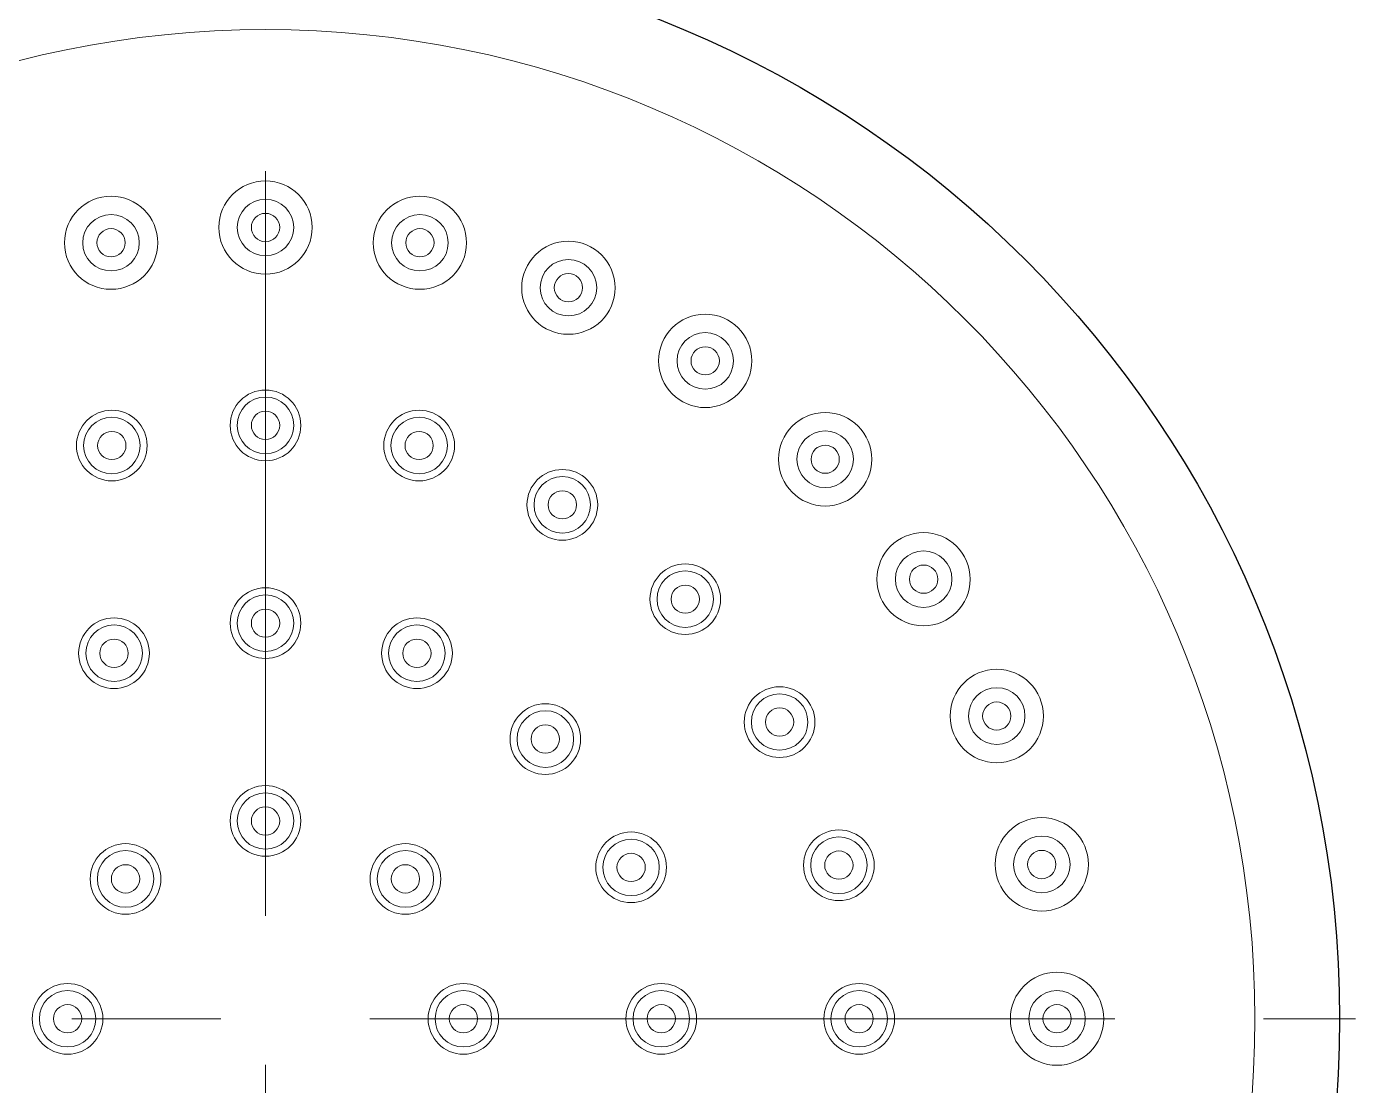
# Model space of a CAD drawing. Header units: millimetres. Extents: x 1252 to 32871, y -943 to 12244.
# Drawn here: x 22423 to 22479.6, y 7380.3 to 7425.5 of the extents above; entities that cross this region are included whole.
import ezdxf

# ---------------------------------------------------------------- set-up
doc = ezdxf.new("R2010")
doc.units = ezdxf.units.MM
doc.header["$MEASUREMENT"] = 0
doc.linetypes.add('CENTER', pattern=[50.8, 31.75, -6.35, 6.35, -6.35])
for name, color, linetype, lineweight in [('BENDA', 7, 'Continuous', 30), ('BIDANG', 7, 'Continuous', 13), ('CENTER', 9, 'CENTER', 0)]:
    doc.layers.add(name, color=color, linetype=linetype, lineweight=lineweight)

msp = doc.modelspace()

# ---------------------------------------------------------------- linework, layer by layer
at = {"layer": 'BENDA'}
msp.add_open_spline([(22478.965, 7383.179), (22478.965, 7408.472), (22458.466, 7428.971), (22433.179, 7428.971), (22407.891, 7428.971), (22387.386, 7408.472), (22387.386, 7383.179), (22387.386, 7357.898), (22407.891, 7337.399), (22433.179, 7337.399), (22458.466, 7337.399), (22478.965, 7357.898), (22478.965, 7383.179), (22478.965, 7383.179), (22478.965, 7383.179), (22478.965, 7383.179)], degree=3, knots=[0, 0, 0, 0, 1, 1, 1, 2, 2, 2, 3, 3, 3, 4, 4, 4, 5, 5, 5, 5], dxfattribs=at)
at = {"layer": 'BIDANG'}
for points in [[(22475.353, 7383.179), (22475.353, 7406.48), (22456.473, 7425.359), (22433.179, 7425.359), (22409.884, 7425.359), (22391.004, 7406.48), (22391.004, 7383.179), (22391.004, 7359.89), (22409.884, 7341.01), (22433.179, 7341.01), (22456.473, 7341.01), (22475.353, 7359.89), (22475.353, 7383.179), (22475.353, 7383.179), (22475.353, 7383.179), (22475.353, 7383.179)], [(22435.165, 7416.928), (22435.165, 7418.024), (22434.274, 7418.908), (22433.179, 7418.908), (22432.083, 7418.908), (22431.192, 7418.024), (22431.192, 7416.928), (22431.192, 7415.82), (22432.083, 7414.936), (22433.179, 7414.936), (22434.274, 7414.936), (22435.165, 7415.82), (22435.165, 7416.928), (22435.165, 7416.928), (22435.165, 7416.928), (22435.165, 7416.928)], [(22428.583, 7416.268), (22428.583, 7417.377), (22427.693, 7418.261), (22426.597, 7418.261), (22425.501, 7418.261), (22424.61, 7417.377), (22424.61, 7416.268), (22424.61, 7415.172), (22425.501, 7414.288), (22426.597, 7414.288), (22427.693, 7414.288), (22428.583, 7415.172), (22428.583, 7416.268), (22428.583, 7416.268), (22428.583, 7416.268), (22428.583, 7416.268)], [(22434.38, 7416.928), (22434.38, 7417.588), (22433.845, 7418.124), (22433.179, 7418.124), (22432.512, 7418.124), (22431.971, 7417.588), (22431.971, 7416.928), (22431.971, 7416.256), (22432.512, 7415.72), (22433.179, 7415.72), (22433.845, 7415.72), (22434.38, 7416.256), (22434.38, 7416.928), (22434.38, 7416.928), (22434.38, 7416.928), (22434.38, 7416.928)], [(22441.747, 7416.268), (22441.747, 7417.377), (22440.856, 7418.261), (22439.76, 7418.261), (22438.664, 7418.261), (22437.774, 7417.377), (22437.774, 7416.268), (22437.774, 7415.172), (22438.664, 7414.288), (22439.76, 7414.288), (22440.856, 7414.288), (22441.747, 7415.172), (22441.747, 7416.268), (22441.747, 7416.268), (22441.747, 7416.268), (22441.747, 7416.268)], [(22427.799, 7416.268), (22427.799, 7416.941), (22427.263, 7417.476), (22426.597, 7417.476), (22425.93, 7417.476), (22425.389, 7416.941), (22425.389, 7416.268), (22425.389, 7415.608), (22425.93, 7415.073), (22426.597, 7415.073), (22427.263, 7415.073), (22427.799, 7415.608), (22427.799, 7416.268), (22427.799, 7416.268), (22427.799, 7416.268), (22427.799, 7416.268)], [(22433.783, 7416.928), (22433.783, 7417.252), (22433.509, 7417.526), (22433.179, 7417.526), (22432.842, 7417.526), (22432.575, 7417.252), (22432.575, 7416.928), (22432.575, 7416.592), (22432.842, 7416.318), (22433.179, 7416.318), (22433.509, 7416.318), (22433.783, 7416.592), (22433.783, 7416.928), (22433.783, 7416.928), (22433.783, 7416.928), (22433.783, 7416.928)], [(22440.968, 7416.268), (22440.968, 7416.941), (22440.427, 7417.476), (22439.76, 7417.476), (22439.094, 7417.476), (22438.552, 7416.941), (22438.552, 7416.268), (22438.552, 7415.608), (22439.094, 7415.073), (22439.76, 7415.073), (22440.427, 7415.073), (22440.968, 7415.608), (22440.968, 7416.268), (22440.968, 7416.268), (22440.968, 7416.268), (22440.968, 7416.268)], [(22427.201, 7416.268), (22427.201, 7416.604), (22426.927, 7416.878), (22426.597, 7416.878), (22426.261, 7416.878), (22425.993, 7416.604), (22425.993, 7416.268), (22425.993, 7415.944), (22426.261, 7415.67), (22426.597, 7415.67), (22426.927, 7415.67), (22427.201, 7415.944), (22427.201, 7416.268), (22427.201, 7416.268), (22427.201, 7416.268), (22427.201, 7416.268)], [(22440.364, 7416.268), (22440.364, 7416.604), (22440.09, 7416.878), (22439.76, 7416.878), (22439.43, 7416.878), (22439.156, 7416.604), (22439.156, 7416.268), (22439.156, 7415.944), (22439.43, 7415.67), (22439.76, 7415.67), (22440.09, 7415.67), (22440.364, 7415.944), (22440.364, 7416.268), (22440.364, 7416.268), (22440.364, 7416.268), (22440.364, 7416.268)], [(22448.079, 7414.35), (22448.079, 7415.446), (22447.189, 7416.343), (22446.087, 7416.343), (22444.991, 7416.343), (22444.1, 7415.446), (22444.1, 7414.35), (22444.1, 7413.254), (22444.991, 7412.37), (22446.087, 7412.37), (22447.189, 7412.37), (22448.079, 7413.254), (22448.079, 7414.35), (22448.079, 7414.35), (22448.079, 7414.35), (22448.079, 7414.35)], [(22447.295, 7414.35), (22447.295, 7415.023), (22446.753, 7415.558), (22446.087, 7415.558), (22445.427, 7415.558), (22444.885, 7415.023), (22444.885, 7414.35), (22444.885, 7413.69), (22445.427, 7413.155), (22446.087, 7413.155), (22446.753, 7413.155), (22447.295, 7413.69), (22447.295, 7414.35), (22447.295, 7414.35), (22447.295, 7414.35), (22447.295, 7414.35)], [(22446.691, 7414.35), (22446.691, 7414.687), (22446.423, 7414.961), (22446.087, 7414.961), (22445.757, 7414.961), (22445.489, 7414.687), (22445.489, 7414.35), (22445.489, 7414.027), (22445.757, 7413.753), (22446.087, 7413.753), (22446.423, 7413.753), (22446.691, 7414.027), (22446.691, 7414.35), (22446.691, 7414.35), (22446.691, 7414.35), (22446.691, 7414.35)], [(22453.908, 7411.237), (22453.908, 7412.333), (22453.024, 7413.23), (22451.921, 7413.23), (22450.825, 7413.23), (22449.935, 7412.333), (22449.935, 7411.237), (22449.935, 7410.141), (22450.825, 7409.244), (22451.921, 7409.244), (22453.024, 7409.244), (22453.908, 7410.141), (22453.908, 7411.237), (22453.908, 7411.237), (22453.908, 7411.237), (22453.908, 7411.237)], [(22453.129, 7411.237), (22453.129, 7411.897), (22452.588, 7412.445), (22451.921, 7412.445), (22451.255, 7412.445), (22450.72, 7411.897), (22450.72, 7411.237), (22450.72, 7410.564), (22451.255, 7410.029), (22451.921, 7410.029), (22452.588, 7410.029), (22453.129, 7410.564), (22453.129, 7411.237), (22453.129, 7411.237), (22453.129, 7411.237), (22453.129, 7411.237)], [(22452.525, 7411.237), (22452.525, 7411.573), (22452.258, 7411.835), (22451.921, 7411.835), (22451.591, 7411.835), (22451.317, 7411.573), (22451.317, 7411.237), (22451.317, 7410.901), (22451.591, 7410.639), (22451.921, 7410.639), (22452.258, 7410.639), (22452.525, 7410.901), (22452.525, 7411.237), (22452.525, 7411.237), (22452.525, 7411.237), (22452.525, 7411.237)], [(22434.685, 7408.485), (22434.685, 7409.319), (22434.013, 7409.992), (22433.179, 7409.992), (22432.344, 7409.992), (22431.672, 7409.319), (22431.672, 7408.485), (22431.672, 7407.65), (22432.344, 7406.978), (22433.179, 7406.978), (22434.013, 7406.978), (22434.685, 7407.65), (22434.685, 7408.485), (22434.685, 7408.485), (22434.685, 7408.485), (22434.685, 7408.485)], [(22434.38, 7408.485), (22434.38, 7409.157), (22433.845, 7409.693), (22433.179, 7409.693), (22432.512, 7409.693), (22431.971, 7409.157), (22431.971, 7408.485), (22431.971, 7407.825), (22432.512, 7407.277), (22433.179, 7407.277), (22433.845, 7407.277), (22434.38, 7407.825), (22434.38, 7408.485), (22434.38, 7408.485), (22434.38, 7408.485), (22434.38, 7408.485)], [(22428.135, 7407.625), (22428.135, 7408.46), (22427.462, 7409.132), (22426.628, 7409.132), (22425.8, 7409.132), (22425.121, 7408.46), (22425.121, 7407.625), (22425.121, 7406.791), (22425.8, 7406.118), (22426.628, 7406.118), (22427.462, 7406.118), (22428.135, 7406.791), (22428.135, 7407.625), (22428.135, 7407.625), (22428.135, 7407.625), (22428.135, 7407.625)], [(22433.783, 7408.485), (22433.783, 7408.821), (22433.509, 7409.095), (22433.179, 7409.095), (22432.842, 7409.095), (22432.575, 7408.821), (22432.575, 7408.485), (22432.575, 7408.148), (22432.842, 7407.887), (22433.179, 7407.887), (22433.509, 7407.887), (22433.783, 7408.148), (22433.783, 7408.485), (22433.783, 7408.485), (22433.783, 7408.485), (22433.783, 7408.485)], [(22441.236, 7407.625), (22441.236, 7408.46), (22440.557, 7409.132), (22439.729, 7409.132), (22438.895, 7409.132), (22438.222, 7408.46), (22438.222, 7407.625), (22438.222, 7406.791), (22438.895, 7406.118), (22439.729, 7406.118), (22440.557, 7406.118), (22441.236, 7406.791), (22441.236, 7407.625), (22441.236, 7407.625), (22441.236, 7407.625), (22441.236, 7407.625)], [(22459.026, 7407.04), (22459.026, 7408.136), (22458.136, 7409.033), (22457.034, 7409.033), (22455.938, 7409.033), (22455.047, 7408.136), (22455.047, 7407.04), (22455.047, 7405.944), (22455.938, 7405.047), (22457.034, 7405.047), (22458.136, 7405.047), (22459.026, 7405.944), (22459.026, 7407.04), (22459.026, 7407.04), (22459.026, 7407.04), (22459.026, 7407.04)], [(22427.836, 7407.625), (22427.836, 7408.285), (22427.294, 7408.833), (22426.628, 7408.833), (22425.962, 7408.833), (22425.426, 7408.285), (22425.426, 7407.625), (22425.426, 7406.965), (22425.962, 7406.417), (22426.628, 7406.417), (22427.294, 7406.417), (22427.836, 7406.965), (22427.836, 7407.625), (22427.836, 7407.625), (22427.836, 7407.625), (22427.836, 7407.625)], [(22440.931, 7407.625), (22440.931, 7408.285), (22440.395, 7408.833), (22439.729, 7408.833), (22439.063, 7408.833), (22438.521, 7408.285), (22438.521, 7407.625), (22438.521, 7406.965), (22439.063, 7406.417), (22439.729, 7406.417), (22440.395, 7406.417), (22440.931, 7406.965), (22440.931, 7407.625), (22440.931, 7407.625), (22440.931, 7407.625), (22440.931, 7407.625)], [(22427.232, 7407.625), (22427.232, 7407.962), (22426.964, 7408.223), (22426.628, 7408.223), (22426.298, 7408.223), (22426.024, 7407.962), (22426.024, 7407.625), (22426.024, 7407.289), (22426.298, 7407.028), (22426.628, 7407.028), (22426.964, 7407.028), (22427.232, 7407.289), (22427.232, 7407.625), (22427.232, 7407.625), (22427.232, 7407.625), (22427.232, 7407.625)], [(22440.327, 7407.625), (22440.327, 7407.962), (22440.059, 7408.223), (22439.729, 7408.223), (22439.393, 7408.223), (22439.125, 7407.962), (22439.125, 7407.625), (22439.125, 7407.289), (22439.393, 7407.028), (22439.729, 7407.028), (22440.059, 7407.028), (22440.327, 7407.289), (22440.327, 7407.625), (22440.327, 7407.625), (22440.327, 7407.625), (22440.327, 7407.625)], [(22458.242, 7407.04), (22458.242, 7407.7), (22457.7, 7408.248), (22457.034, 7408.248), (22456.367, 7408.248), (22455.832, 7407.7), (22455.832, 7407.04), (22455.832, 7406.38), (22456.367, 7405.832), (22457.034, 7405.832), (22457.7, 7405.832), (22458.242, 7406.38), (22458.242, 7407.04), (22458.242, 7407.04), (22458.242, 7407.04), (22458.242, 7407.04)], [(22457.638, 7407.04), (22457.638, 7407.376), (22457.37, 7407.638), (22457.034, 7407.638), (22456.704, 7407.638), (22456.436, 7407.376), (22456.436, 7407.04), (22456.436, 7406.704), (22456.704, 7406.442), (22457.034, 7406.442), (22457.37, 7406.442), (22457.638, 7406.704), (22457.638, 7407.04), (22457.638, 7407.04), (22457.638, 7407.04), (22457.638, 7407.04)], [(22447.338, 7405.097), (22447.338, 7405.932), (22446.66, 7406.604), (22445.832, 7406.604), (22444.997, 7406.604), (22444.325, 7405.932), (22444.325, 7405.097), (22444.325, 7404.263), (22444.997, 7403.59), (22445.832, 7403.59), (22446.66, 7403.59), (22447.338, 7404.263), (22447.338, 7405.097), (22447.338, 7405.097), (22447.338, 7405.097), (22447.338, 7405.097)], [(22447.033, 7405.097), (22447.033, 7405.757), (22446.498, 7406.305), (22445.832, 7406.305), (22445.165, 7406.305), (22444.624, 7405.757), (22444.624, 7405.097), (22444.624, 7404.437), (22445.165, 7403.889), (22445.832, 7403.889), (22446.498, 7403.889), (22447.033, 7404.437), (22447.033, 7405.097), (22447.033, 7405.097), (22447.033, 7405.097), (22447.033, 7405.097)], [(22446.436, 7405.097), (22446.436, 7405.433), (22446.162, 7405.695), (22445.832, 7405.695), (22445.495, 7405.695), (22445.228, 7405.433), (22445.228, 7405.097), (22445.228, 7404.761), (22445.495, 7404.499), (22445.832, 7404.499), (22446.162, 7404.499), (22446.436, 7404.761), (22446.436, 7405.097), (22446.436, 7405.097), (22446.436, 7405.097), (22446.436, 7405.097)], [(22463.217, 7401.922), (22463.217, 7403.03), (22462.326, 7403.914), (22461.231, 7403.914), (22460.135, 7403.914), (22459.244, 7403.03), (22459.244, 7401.922), (22459.244, 7400.826), (22460.135, 7399.941), (22461.231, 7399.941), (22462.326, 7399.941), (22463.217, 7400.826), (22463.217, 7401.922), (22463.217, 7401.922), (22463.217, 7401.922), (22463.217, 7401.922)], [(22462.439, 7401.922), (22462.439, 7402.594), (22461.897, 7403.13), (22461.231, 7403.13), (22460.564, 7403.13), (22460.029, 7402.594), (22460.029, 7401.922), (22460.029, 7401.261), (22460.564, 7400.726), (22461.231, 7400.726), (22461.897, 7400.726), (22462.439, 7401.261), (22462.439, 7401.922), (22462.439, 7401.922), (22462.439, 7401.922), (22462.439, 7401.922)], [(22452.575, 7401.075), (22452.575, 7401.909), (22451.903, 7402.582), (22451.068, 7402.582), (22450.24, 7402.582), (22449.568, 7401.909), (22449.568, 7401.075), (22449.568, 7400.24), (22450.24, 7399.568), (22451.068, 7399.568), (22451.903, 7399.568), (22452.575, 7400.24), (22452.575, 7401.075), (22452.575, 7401.075), (22452.575, 7401.075), (22452.575, 7401.075)], [(22452.276, 7401.075), (22452.276, 7401.747), (22451.735, 7402.283), (22451.068, 7402.283), (22450.408, 7402.283), (22449.867, 7401.747), (22449.867, 7401.075), (22449.867, 7400.415), (22450.408, 7399.867), (22451.068, 7399.867), (22451.735, 7399.867), (22452.276, 7400.415), (22452.276, 7401.075), (22452.276, 7401.075), (22452.276, 7401.075), (22452.276, 7401.075)], [(22461.835, 7401.922), (22461.835, 7402.258), (22461.567, 7402.532), (22461.231, 7402.532), (22460.901, 7402.532), (22460.627, 7402.258), (22460.627, 7401.922), (22460.627, 7401.598), (22460.901, 7401.324), (22461.231, 7401.324), (22461.567, 7401.324), (22461.835, 7401.598), (22461.835, 7401.922), (22461.835, 7401.922), (22461.835, 7401.922), (22461.835, 7401.922)], [(22434.685, 7400.053), (22434.685, 7400.888), (22434.013, 7401.56), (22433.179, 7401.56), (22432.344, 7401.56), (22431.672, 7400.888), (22431.672, 7400.053), (22431.672, 7399.219), (22432.344, 7398.547), (22433.179, 7398.547), (22434.013, 7398.547), (22434.685, 7399.219), (22434.685, 7400.053), (22434.685, 7400.053), (22434.685, 7400.053), (22434.685, 7400.053)], [(22451.672, 7401.075), (22451.672, 7401.411), (22451.405, 7401.672), (22451.068, 7401.672), (22450.738, 7401.672), (22450.471, 7401.411), (22450.471, 7401.075), (22450.471, 7400.738), (22450.738, 7400.477), (22451.068, 7400.477), (22451.405, 7400.477), (22451.672, 7400.738), (22451.672, 7401.075), (22451.672, 7401.075), (22451.672, 7401.075), (22451.672, 7401.075)], [(22434.38, 7400.053), (22434.38, 7400.714), (22433.845, 7401.261), (22433.179, 7401.261), (22432.512, 7401.261), (22431.971, 7400.714), (22431.971, 7400.053), (22431.971, 7399.381), (22432.512, 7398.845), (22433.179, 7398.845), (22433.845, 7398.845), (22434.38, 7399.381), (22434.38, 7400.053), (22434.38, 7400.053), (22434.38, 7400.053), (22434.38, 7400.053)], [(22433.783, 7400.053), (22433.783, 7400.39), (22433.509, 7400.651), (22433.179, 7400.651), (22432.842, 7400.651), (22432.575, 7400.39), (22432.575, 7400.053), (22432.575, 7399.717), (22432.842, 7399.456), (22433.179, 7399.456), (22433.509, 7399.456), (22433.783, 7399.717), (22433.783, 7400.053), (22433.783, 7400.053), (22433.783, 7400.053), (22433.783, 7400.053)], [(22428.228, 7398.771), (22428.228, 7399.605), (22427.556, 7400.278), (22426.721, 7400.278), (22425.893, 7400.278), (22425.214, 7399.605), (22425.214, 7398.771), (22425.214, 7397.936), (22425.893, 7397.264), (22426.721, 7397.264), (22427.556, 7397.264), (22428.228, 7397.936), (22428.228, 7398.771), (22428.228, 7398.771), (22428.228, 7398.771), (22428.228, 7398.771)], [(22427.929, 7398.771), (22427.929, 7399.431), (22427.388, 7399.979), (22426.721, 7399.979), (22426.055, 7399.979), (22425.52, 7399.431), (22425.52, 7398.771), (22425.52, 7398.098), (22426.055, 7397.563), (22426.721, 7397.563), (22427.388, 7397.563), (22427.929, 7398.098), (22427.929, 7398.771), (22427.929, 7398.771), (22427.929, 7398.771), (22427.929, 7398.771)], [(22441.143, 7398.771), (22441.143, 7399.605), (22440.464, 7400.278), (22439.636, 7400.278), (22438.801, 7400.278), (22438.129, 7399.605), (22438.129, 7398.771), (22438.129, 7397.936), (22438.801, 7397.264), (22439.636, 7397.264), (22440.464, 7397.264), (22441.143, 7397.936), (22441.143, 7398.771), (22441.143, 7398.771), (22441.143, 7398.771), (22441.143, 7398.771)], [(22440.838, 7398.771), (22440.838, 7399.431), (22440.302, 7399.979), (22439.636, 7399.979), (22438.97, 7399.979), (22438.428, 7399.431), (22438.428, 7398.771), (22438.428, 7398.098), (22438.97, 7397.563), (22439.636, 7397.563), (22440.302, 7397.563), (22440.838, 7398.098), (22440.838, 7398.771), (22440.838, 7398.771), (22440.838, 7398.771), (22440.838, 7398.771)], [(22427.325, 7398.771), (22427.325, 7399.107), (22427.058, 7399.369), (22426.721, 7399.369), (22426.391, 7399.369), (22426.117, 7399.107), (22426.117, 7398.771), (22426.117, 7398.435), (22426.391, 7398.161), (22426.721, 7398.161), (22427.058, 7398.161), (22427.325, 7398.435), (22427.325, 7398.771), (22427.325, 7398.771), (22427.325, 7398.771), (22427.325, 7398.771)], [(22440.234, 7398.771), (22440.234, 7399.107), (22439.966, 7399.369), (22439.636, 7399.369), (22439.3, 7399.369), (22439.032, 7399.107), (22439.032, 7398.771), (22439.032, 7398.435), (22439.3, 7398.161), (22439.636, 7398.161), (22439.966, 7398.161), (22440.234, 7398.435), (22440.234, 7398.771), (22440.234, 7398.771), (22440.234, 7398.771), (22440.234, 7398.771)], [(22466.337, 7396.093), (22466.337, 7397.189), (22465.446, 7398.086), (22464.35, 7398.086), (22463.248, 7398.086), (22462.364, 7397.189), (22462.364, 7396.093), (22462.364, 7394.997), (22463.248, 7394.101), (22464.35, 7394.101), (22465.446, 7394.101), (22466.337, 7394.997), (22466.337, 7396.093), (22466.337, 7396.093), (22466.337, 7396.093), (22466.337, 7396.093)], [(22456.598, 7395.832), (22456.598, 7396.666), (22455.925, 7397.339), (22455.091, 7397.339), (22454.263, 7397.339), (22453.584, 7396.666), (22453.584, 7395.832), (22453.584, 7394.997), (22454.263, 7394.325), (22455.091, 7394.325), (22455.925, 7394.325), (22456.598, 7394.997), (22456.598, 7395.832), (22456.598, 7395.832), (22456.598, 7395.832), (22456.598, 7395.832)], [(22456.299, 7395.832), (22456.299, 7396.504), (22455.757, 7397.04), (22455.091, 7397.04), (22454.425, 7397.04), (22453.889, 7396.504), (22453.889, 7395.832), (22453.889, 7395.172), (22454.425, 7394.636), (22455.091, 7394.636), (22455.757, 7394.636), (22456.299, 7395.172), (22456.299, 7395.832), (22456.299, 7395.832), (22456.299, 7395.832), (22456.299, 7395.832)], [(22465.552, 7396.093), (22465.552, 7396.766), (22465.017, 7397.301), (22464.35, 7397.301), (22463.684, 7397.301), (22463.142, 7396.766), (22463.142, 7396.093), (22463.142, 7395.433), (22463.684, 7394.885), (22464.35, 7394.885), (22465.017, 7394.885), (22465.552, 7395.433), (22465.552, 7396.093), (22465.552, 7396.093), (22465.552, 7396.093), (22465.552, 7396.093)], [(22446.61, 7395.109), (22446.61, 7395.944), (22445.937, 7396.616), (22445.109, 7396.616), (22444.275, 7396.616), (22443.602, 7395.944), (22443.602, 7395.109), (22443.602, 7394.275), (22444.275, 7393.602), (22445.109, 7393.602), (22445.937, 7393.602), (22446.61, 7394.275), (22446.61, 7395.109), (22446.61, 7395.109), (22446.61, 7395.109), (22446.61, 7395.109)], [(22455.695, 7395.832), (22455.695, 7396.168), (22455.427, 7396.442), (22455.091, 7396.442), (22454.761, 7396.442), (22454.487, 7396.168), (22454.487, 7395.832), (22454.487, 7395.508), (22454.761, 7395.234), (22455.091, 7395.234), (22455.427, 7395.234), (22455.695, 7395.508), (22455.695, 7395.832), (22455.695, 7395.832), (22455.695, 7395.832), (22455.695, 7395.832)], [(22464.954, 7396.093), (22464.954, 7396.429), (22464.68, 7396.691), (22464.35, 7396.691), (22464.014, 7396.691), (22463.746, 7396.429), (22463.746, 7396.093), (22463.746, 7395.757), (22464.014, 7395.495), (22464.35, 7395.495), (22464.68, 7395.495), (22464.954, 7395.757), (22464.954, 7396.093), (22464.954, 7396.093), (22464.954, 7396.093), (22464.954, 7396.093)], [(22446.311, 7395.109), (22446.311, 7395.782), (22445.769, 7396.317), (22445.109, 7396.317), (22444.443, 7396.317), (22443.901, 7395.782), (22443.901, 7395.109), (22443.901, 7394.449), (22444.443, 7393.901), (22445.109, 7393.901), (22445.769, 7393.901), (22446.311, 7394.449), (22446.311, 7395.109), (22446.311, 7395.109), (22446.311, 7395.109), (22446.311, 7395.109)], [(22445.707, 7395.109), (22445.707, 7395.446), (22445.439, 7395.72), (22445.109, 7395.72), (22444.773, 7395.72), (22444.505, 7395.446), (22444.505, 7395.109), (22444.505, 7394.773), (22444.773, 7394.512), (22445.109, 7394.512), (22445.439, 7394.512), (22445.707, 7394.773), (22445.707, 7395.109), (22445.707, 7395.109), (22445.707, 7395.109), (22445.707, 7395.109)], [(22434.685, 7391.622), (22434.685, 7392.444), (22434.013, 7393.129), (22433.179, 7393.129), (22432.344, 7393.129), (22431.672, 7392.444), (22431.672, 7391.622), (22431.672, 7390.788), (22432.344, 7390.115), (22433.179, 7390.115), (22434.013, 7390.115), (22434.685, 7390.788), (22434.685, 7391.622), (22434.685, 7391.622), (22434.685, 7391.622), (22434.685, 7391.622)], [(22434.38, 7391.622), (22434.38, 7392.282), (22433.845, 7392.818), (22433.179, 7392.818), (22432.512, 7392.818), (22431.971, 7392.282), (22431.971, 7391.622), (22431.971, 7390.95), (22432.512, 7390.414), (22433.179, 7390.414), (22433.845, 7390.414), (22434.38, 7390.95), (22434.38, 7391.622), (22434.38, 7391.622), (22434.38, 7391.622), (22434.38, 7391.622)], [(22433.783, 7391.622), (22433.783, 7391.946), (22433.509, 7392.22), (22433.179, 7392.22), (22432.842, 7392.22), (22432.575, 7391.946), (22432.575, 7391.622), (22432.575, 7391.286), (22432.842, 7391.012), (22433.179, 7391.012), (22433.509, 7391.012), (22433.783, 7391.286), (22433.783, 7391.622), (22433.783, 7391.622), (22433.783, 7391.622), (22433.783, 7391.622)], [(22468.254, 7389.767), (22468.254, 7390.863), (22467.364, 7391.759), (22466.268, 7391.759), (22465.172, 7391.759), (22464.282, 7390.863), (22464.282, 7389.767), (22464.282, 7388.671), (22465.172, 7387.774), (22466.268, 7387.774), (22467.364, 7387.774), (22468.254, 7388.671), (22468.254, 7389.767), (22468.254, 7389.767), (22468.254, 7389.767), (22468.254, 7389.767)], [(22450.271, 7389.642), (22450.271, 7390.477), (22449.593, 7391.149), (22448.764, 7391.149), (22447.93, 7391.149), (22447.257, 7390.477), (22447.257, 7389.642), (22447.257, 7388.808), (22447.93, 7388.135), (22448.764, 7388.135), (22449.593, 7388.135), (22450.271, 7388.808), (22450.271, 7389.642), (22450.271, 7389.642), (22450.271, 7389.642), (22450.271, 7389.642)], [(22449.966, 7389.642), (22449.966, 7390.302), (22449.431, 7390.838), (22448.764, 7390.838), (22448.098, 7390.838), (22447.556, 7390.302), (22447.556, 7389.642), (22447.556, 7388.97), (22448.098, 7388.434), (22448.764, 7388.434), (22449.431, 7388.434), (22449.966, 7388.97), (22449.966, 7389.642), (22449.966, 7389.642), (22449.966, 7389.642), (22449.966, 7389.642)], [(22459.126, 7389.729), (22459.126, 7390.564), (22458.453, 7391.236), (22457.619, 7391.236), (22456.791, 7391.236), (22456.112, 7390.564), (22456.112, 7389.729), (22456.112, 7388.895), (22456.791, 7388.222), (22457.619, 7388.222), (22458.453, 7388.222), (22459.126, 7388.895), (22459.126, 7389.729), (22459.126, 7389.729), (22459.126, 7389.729), (22459.126, 7389.729)], [(22458.827, 7389.729), (22458.827, 7390.402), (22458.285, 7390.937), (22457.619, 7390.937), (22456.953, 7390.937), (22456.417, 7390.402), (22456.417, 7389.729), (22456.417, 7389.069), (22456.953, 7388.521), (22457.619, 7388.521), (22458.285, 7388.521), (22458.827, 7389.069), (22458.827, 7389.729), (22458.827, 7389.729), (22458.827, 7389.729), (22458.827, 7389.729)], [(22467.476, 7389.767), (22467.476, 7390.427), (22466.934, 7390.975), (22466.268, 7390.975), (22465.602, 7390.975), (22465.066, 7390.427), (22465.066, 7389.767), (22465.066, 7389.094), (22465.602, 7388.559), (22466.268, 7388.559), (22466.934, 7388.559), (22467.476, 7389.094), (22467.476, 7389.767), (22467.476, 7389.767), (22467.476, 7389.767), (22467.476, 7389.767)], [(22428.72, 7389.144), (22428.72, 7389.978), (22428.048, 7390.651), (22427.213, 7390.651), (22426.385, 7390.651), (22425.706, 7389.978), (22425.706, 7389.144), (22425.706, 7388.31), (22426.385, 7387.637), (22427.213, 7387.637), (22428.048, 7387.637), (22428.72, 7388.31), (22428.72, 7389.144), (22428.72, 7389.144), (22428.72, 7389.144), (22428.72, 7389.144)], [(22428.421, 7389.144), (22428.421, 7389.817), (22427.879, 7390.352), (22427.213, 7390.352), (22426.547, 7390.352), (22426.011, 7389.817), (22426.011, 7389.144), (22426.011, 7388.484), (22426.547, 7387.936), (22427.213, 7387.936), (22427.879, 7387.936), (22428.421, 7388.484), (22428.421, 7389.144), (22428.421, 7389.144), (22428.421, 7389.144), (22428.421, 7389.144)], [(22440.651, 7389.144), (22440.651, 7389.978), (22439.972, 7390.651), (22439.144, 7390.651), (22438.309, 7390.651), (22437.637, 7389.978), (22437.637, 7389.144), (22437.637, 7388.31), (22438.309, 7387.637), (22439.144, 7387.637), (22439.972, 7387.637), (22440.651, 7388.31), (22440.651, 7389.144), (22440.651, 7389.144), (22440.651, 7389.144), (22440.651, 7389.144)], [(22440.346, 7389.144), (22440.346, 7389.817), (22439.81, 7390.352), (22439.144, 7390.352), (22438.478, 7390.352), (22437.936, 7389.817), (22437.936, 7389.144), (22437.936, 7388.484), (22438.478, 7387.936), (22439.144, 7387.936), (22439.81, 7387.936), (22440.346, 7388.484), (22440.346, 7389.144), (22440.346, 7389.144), (22440.346, 7389.144), (22440.346, 7389.144)], [(22449.368, 7389.642), (22449.368, 7389.966), (22449.094, 7390.24), (22448.764, 7390.24), (22448.428, 7390.24), (22448.16, 7389.966), (22448.16, 7389.642), (22448.16, 7389.306), (22448.428, 7389.032), (22448.764, 7389.032), (22449.094, 7389.032), (22449.368, 7389.306), (22449.368, 7389.642), (22449.368, 7389.642), (22449.368, 7389.642), (22449.368, 7389.642)], [(22458.223, 7389.729), (22458.223, 7390.066), (22457.955, 7390.34), (22457.619, 7390.34), (22457.289, 7390.34), (22457.015, 7390.066), (22457.015, 7389.729), (22457.015, 7389.406), (22457.289, 7389.132), (22457.619, 7389.132), (22457.955, 7389.132), (22458.223, 7389.406), (22458.223, 7389.729), (22458.223, 7389.729), (22458.223, 7389.729), (22458.223, 7389.729)], [(22466.872, 7389.767), (22466.872, 7390.103), (22466.604, 7390.364), (22466.268, 7390.364), (22465.938, 7390.364), (22465.664, 7390.103), (22465.664, 7389.767), (22465.664, 7389.43), (22465.938, 7389.156), (22466.268, 7389.156), (22466.604, 7389.156), (22466.872, 7389.43), (22466.872, 7389.767), (22466.872, 7389.767), (22466.872, 7389.767), (22466.872, 7389.767)], [(22427.817, 7389.144), (22427.817, 7389.48), (22427.549, 7389.754), (22427.213, 7389.754), (22426.883, 7389.754), (22426.609, 7389.48), (22426.609, 7389.144), (22426.609, 7388.82), (22426.883, 7388.546), (22427.213, 7388.546), (22427.549, 7388.546), (22427.817, 7388.82), (22427.817, 7389.144), (22427.817, 7389.144), (22427.817, 7389.144), (22427.817, 7389.144)], [(22439.748, 7389.144), (22439.748, 7389.48), (22439.474, 7389.754), (22439.144, 7389.754), (22438.808, 7389.754), (22438.54, 7389.48), (22438.54, 7389.144), (22438.54, 7388.82), (22438.808, 7388.546), (22439.144, 7388.546), (22439.474, 7388.546), (22439.748, 7388.82), (22439.748, 7389.144), (22439.748, 7389.144), (22439.748, 7389.144), (22439.748, 7389.144)], [(22468.908, 7383.179), (22468.908, 7384.287), (22468.018, 7385.171), (22466.916, 7385.171), (22465.82, 7385.171), (22464.929, 7384.287), (22464.929, 7383.179), (22464.929, 7382.083), (22465.82, 7381.199), (22466.916, 7381.199), (22468.018, 7381.199), (22468.908, 7382.083), (22468.908, 7383.179), (22468.908, 7383.179), (22468.908, 7383.179), (22468.908, 7383.179)], [(22426.248, 7383.179), (22426.248, 7384.013), (22425.576, 7384.686), (22424.741, 7384.686), (22423.913, 7384.686), (22423.234, 7384.013), (22423.234, 7383.179), (22423.234, 7382.357), (22423.913, 7381.672), (22424.741, 7381.672), (22425.576, 7381.672), (22426.248, 7382.357), (22426.248, 7383.179), (22426.248, 7383.179), (22426.248, 7383.179), (22426.248, 7383.179)], [(22443.117, 7383.179), (22443.117, 7384.013), (22442.444, 7384.686), (22441.616, 7384.686), (22440.782, 7384.686), (22440.109, 7384.013), (22440.109, 7383.179), (22440.109, 7382.357), (22440.782, 7381.672), (22441.616, 7381.672), (22442.444, 7381.672), (22443.117, 7382.357), (22443.117, 7383.179), (22443.117, 7383.179), (22443.117, 7383.179), (22443.117, 7383.179)], [(22451.554, 7383.179), (22451.554, 7384.013), (22450.882, 7384.686), (22450.047, 7384.686), (22449.219, 7384.686), (22448.54, 7384.013), (22448.54, 7383.179), (22448.54, 7382.357), (22449.219, 7381.672), (22450.047, 7381.672), (22450.882, 7381.672), (22451.554, 7382.357), (22451.554, 7383.179), (22451.554, 7383.179), (22451.554, 7383.179), (22451.554, 7383.179)], [(22459.991, 7383.179), (22459.991, 7384.013), (22459.313, 7384.686), (22458.485, 7384.686), (22457.65, 7384.686), (22456.978, 7384.013), (22456.978, 7383.179), (22456.978, 7382.357), (22457.65, 7381.672), (22458.485, 7381.672), (22459.313, 7381.672), (22459.991, 7382.357), (22459.991, 7383.179), (22459.991, 7383.179), (22459.991, 7383.179), (22459.991, 7383.179)], [(22425.949, 7383.179), (22425.949, 7383.851), (22425.407, 7384.387), (22424.741, 7384.387), (22424.075, 7384.387), (22423.539, 7383.851), (22423.539, 7383.179), (22423.539, 7382.519), (22424.075, 7381.983), (22424.741, 7381.983), (22425.407, 7381.983), (22425.949, 7382.519), (22425.949, 7383.179), (22425.949, 7383.179), (22425.949, 7383.179), (22425.949, 7383.179)], [(22442.818, 7383.179), (22442.818, 7383.851), (22442.276, 7384.387), (22441.616, 7384.387), (22440.95, 7384.387), (22440.408, 7383.851), (22440.408, 7383.179), (22440.408, 7382.519), (22440.95, 7381.983), (22441.616, 7381.983), (22442.276, 7381.983), (22442.818, 7382.519), (22442.818, 7383.179), (22442.818, 7383.179), (22442.818, 7383.179), (22442.818, 7383.179)], [(22451.255, 7383.179), (22451.255, 7383.851), (22450.713, 7384.387), (22450.047, 7384.387), (22449.381, 7384.387), (22448.845, 7383.851), (22448.845, 7383.179), (22448.845, 7382.519), (22449.381, 7381.983), (22450.047, 7381.983), (22450.713, 7381.983), (22451.255, 7382.519), (22451.255, 7383.179), (22451.255, 7383.179), (22451.255, 7383.179), (22451.255, 7383.179)], [(22459.686, 7383.179), (22459.686, 7383.851), (22459.151, 7384.387), (22458.485, 7384.387), (22457.818, 7384.387), (22457.277, 7383.851), (22457.277, 7383.179), (22457.277, 7382.519), (22457.818, 7381.983), (22458.485, 7381.983), (22459.151, 7381.983), (22459.686, 7382.519), (22459.686, 7383.179), (22459.686, 7383.179), (22459.686, 7383.179), (22459.686, 7383.179)], [(22468.124, 7383.179), (22468.124, 7383.851), (22467.582, 7384.387), (22466.916, 7384.387), (22466.249, 7384.387), (22465.714, 7383.851), (22465.714, 7383.179), (22465.714, 7382.519), (22466.249, 7381.983), (22466.916, 7381.983), (22467.582, 7381.983), (22468.124, 7382.519), (22468.124, 7383.179), (22468.124, 7383.179), (22468.124, 7383.179), (22468.124, 7383.179)], [(22425.345, 7383.179), (22425.345, 7383.515), (22425.077, 7383.789), (22424.741, 7383.789), (22424.411, 7383.789), (22424.143, 7383.515), (22424.143, 7383.179), (22424.143, 7382.855), (22424.411, 7382.581), (22424.741, 7382.581), (22425.077, 7382.581), (22425.345, 7382.855), (22425.345, 7383.179), (22425.345, 7383.179), (22425.345, 7383.179), (22425.345, 7383.179)], [(22442.214, 7383.179), (22442.214, 7383.515), (22441.946, 7383.789), (22441.616, 7383.789), (22441.28, 7383.789), (22441.012, 7383.515), (22441.012, 7383.179), (22441.012, 7382.855), (22441.28, 7382.581), (22441.616, 7382.581), (22441.946, 7382.581), (22442.214, 7382.855), (22442.214, 7383.179), (22442.214, 7383.179), (22442.214, 7383.179), (22442.214, 7383.179)], [(22450.651, 7383.179), (22450.651, 7383.515), (22450.383, 7383.789), (22450.047, 7383.789), (22449.717, 7383.789), (22449.443, 7383.515), (22449.443, 7383.179), (22449.443, 7382.855), (22449.717, 7382.581), (22450.047, 7382.581), (22450.383, 7382.581), (22450.651, 7382.855), (22450.651, 7383.179), (22450.651, 7383.179), (22450.651, 7383.179), (22450.651, 7383.179)], [(22459.082, 7383.179), (22459.082, 7383.515), (22458.815, 7383.789), (22458.485, 7383.789), (22458.148, 7383.789), (22457.881, 7383.515), (22457.881, 7383.179), (22457.881, 7382.855), (22458.148, 7382.581), (22458.485, 7382.581), (22458.815, 7382.581), (22459.082, 7382.855), (22459.082, 7383.179), (22459.082, 7383.179), (22459.082, 7383.179), (22459.082, 7383.179)], [(22467.52, 7383.179), (22467.52, 7383.515), (22467.252, 7383.789), (22466.916, 7383.789), (22466.586, 7383.789), (22466.318, 7383.515), (22466.318, 7383.179), (22466.318, 7382.855), (22466.586, 7382.581), (22466.916, 7382.581), (22467.252, 7382.581), (22467.52, 7382.855), (22467.52, 7383.179), (22467.52, 7383.179), (22467.52, 7383.179), (22467.52, 7383.179)]]:
    msp.add_open_spline(points, degree=3, knots=[0, 0, 0, 0, 1, 1, 1, 2, 2, 2, 3, 3, 3, 4, 4, 4, 5, 5, 5, 5], dxfattribs=at)
at = {"layer": 'CENTER'}
for p, q in [((22433.179, 7419.319), (22433.179, 6657.039)), ((22386.826, 7383.179), (22479.637, 7383.179))]:
    msp.add_line(p, q, dxfattribs=at)

doc.saveas('drawing.dxf')
